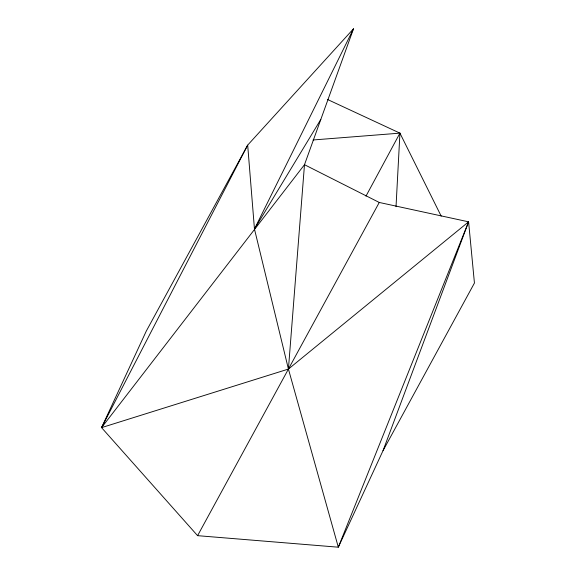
<?xml version="1.0" encoding="UTF-8"?>
<svg xmlns="http://www.w3.org/2000/svg" width="576" height="576" viewBox="0 0 576 576"><rect width="100%" height="100%" fill="white"/><g stroke="black" fill="none" stroke-linecap="round" stroke-linejoin="round"><path stroke-width="0.86" d="M396.022 206.698L399.938 133.142L327.463 99.454M468.598 221.832L338.321 547.2L288.425 369.065L304.488 164.7L353.498 28.8L247.68 145.116L146.268 331.114L101.563 427.622L197.59 535.666L338.321 547.2L383.018 450.691L474.437 283.032L468.598 221.832L379.26 202.464L304.488 164.7L101.563 427.622L288.425 369.065L468.598 221.832L383.018 450.691M353.498 28.8L254.462 229.046L288.425 369.065M101.563 427.622L247.68 145.116L254.462 229.046L320.825 119.398M365.969 196.15L399.938 133.142L313.063 139.975M197.59 535.666L379.26 202.464M399.938 133.142L441.194 216.144"/></g></svg>
